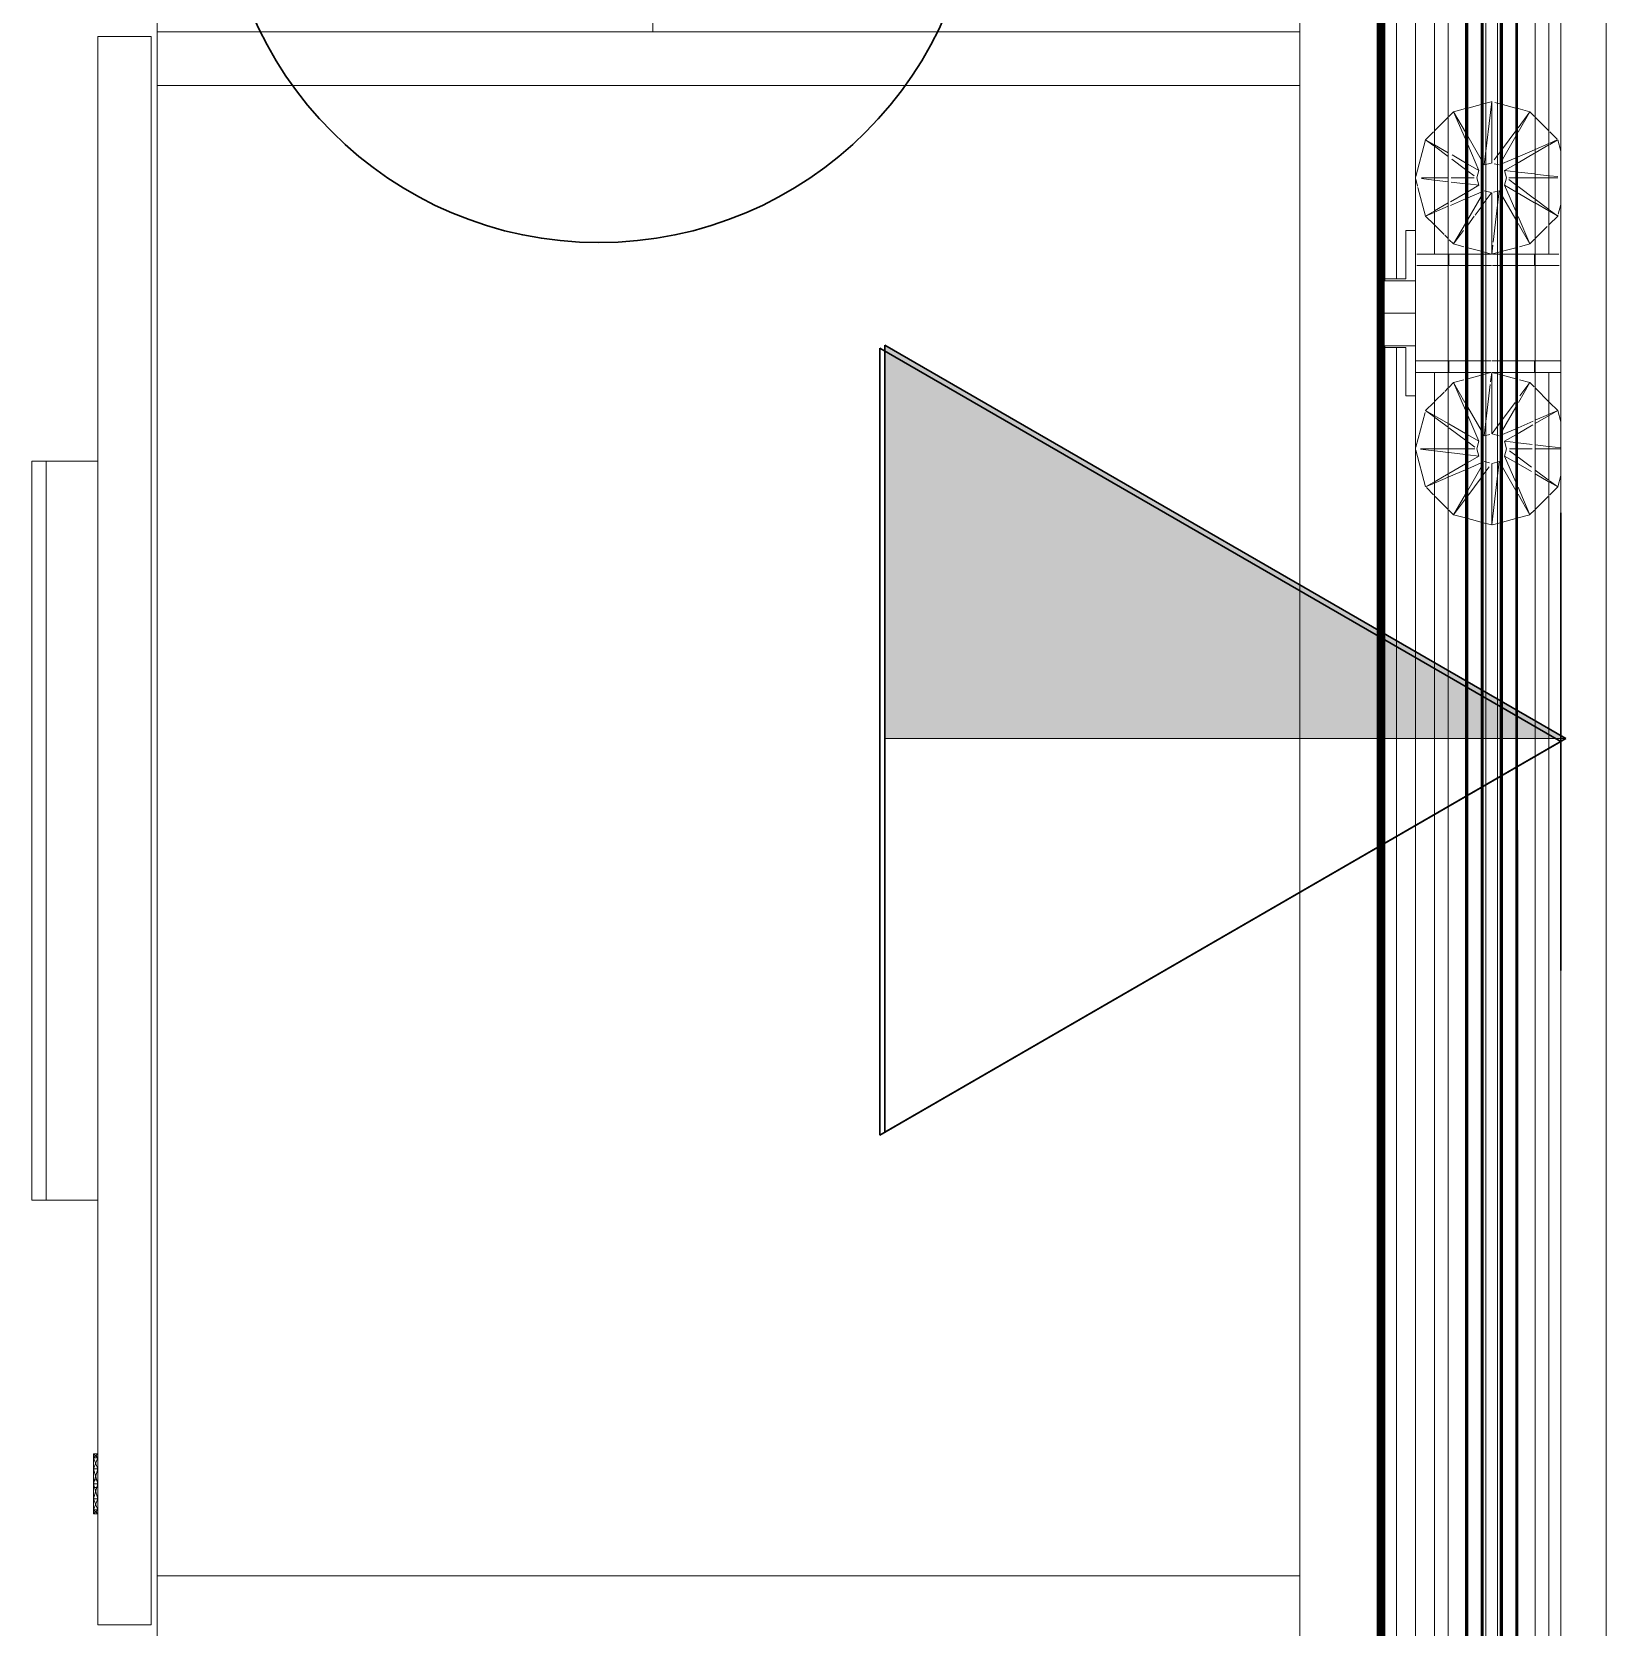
# Model space of a CAD drawing. Header units: inches. Extents: x 0 to 1536, y 72 to 1354.
# Drawn here: x 695.28 to 715.92, y 113.39 to 134.3 of the extents above; entities that cross this region are included whole.
import ezdxf

# ---------------------------------------------------------------- set-up
doc = ezdxf.new("R2010")
doc.units = ezdxf.units.IN
doc.header["$MEASUREMENT"] = 0
for name, color, linetype, lineweight in [('A-ANNO-NOTE', 131, 'Continuous', 9), ('A-WALL-PATT', 111, 'Continuous', 13), ('G-IMPT', 8, 'Continuous', 9), ('I-FURN-PNLS', 30, 'Continuous', 9), ('I-WALL', 2, 'Continuous', 13)]:
    doc.layers.add(name, color=color, linetype=linetype, lineweight=lineweight)

# ---------------------------------------------------------------- blocks, each defined once
blk = doc.blocks.new('WORKSTATION_1 - NCARB Leverage OPT A_dwg_3_KPWL4236-V49-Level XX  POWER _ SIGNAL')
at = {"layer": 'G-IMPT'}
for p, q in [((35.217, 0.858), (35.121, 0.762)), ((35.121, 0.762), (35.217, 0.858)), ((35.121, 0.762), (35.217, 0.858)), ((35.374, 0.906), (35.225, 0.866)), ((35.225, 0.866), (35.374, 0.906)), ((35.225, 0.866), (35.374, 0.906)), ((35.27, 0.761), (35.228, 0.858)), ((35.229, 0.858), (35.286, 0.761)), ((35.697, 0.758), (35.709, 0.866)), ((35.725, 0.866), (35.725, 0.757)), ((36.199, 0.873), (36.076, 0.906)), ((36.076, 0.906), (36.199, 0.873)), ((36.076, 0.906), (36.199, 0.873)), ((36.142, 0.754), (36.225, 0.866)), ((36.225, 0.866), (36.16, 0.754)), ((36.225, 0.866), (36.214, 0.869)), ((36.214, 0.869), (36.225, 0.866)), ((36.214, 0.869), (36.225, 0.866)), ((36.338, 0.753), (36.225, 0.866)), ((36.225, 0.866), (36.338, 0.753)), ((36.225, 0.866), (36.338, 0.753)), ((36.725, 0.75), (36.725, 0.881)), ((36.725, 0.75), (36.725, 0.881)), ((36.725, 0.75), (36.725, 0.881)), ((36.725, 0.75), (36.725, 0.881)), ((36.725, 0.881), (36.725, 0.75)), ((36.875, 0.883), (36.875, 0.57)), ((36.875, 0.57), (36.875, 0.883)), ((2.275, 0.75), (36.725, 0.75)), ((2.275, 0.75), (36.725, 0.75)), ((2.314, 0.75), (36.416, 0.75)), ((2.314, 0.75), (36.416, 0.75)), ((2.314, 0.75), (36.416, 0.75)), ((2.314, 0.75), (36.416, 0.75)), ((35.109, 0.75), (34.931, 0.572)), ((34.931, 0.572), (35.109, 0.75)), ((34.931, 0.572), (35.109, 0.75)), ((35.353, 0.57), (35.275, 0.75)), ((35.292, 0.75), (35.396, 0.57)), ((35.675, 0.57), (35.696, 0.75)), ((35.725, 0.75), (35.725, 0.57)), ((36.005, 0.57), (36.139, 0.75)), ((36.158, 0.75), (36.054, 0.57)), ((36.521, 0.57), (36.362, 0.729)), ((36.362, 0.729), (36.521, 0.57)), ((36.362, 0.729), (36.521, 0.57)), ((36.455, 0.75), (36.725, 0.75)), ((36.455, 0.75), (36.725, 0.75)), ((36.455, 0.75), (36.725, 0.75)), ((36.455, 0.75), (36.725, 0.75)), ((36.725, 0.75), (36.725, 0.729)), ((36.725, 0.75), (36.725, 0.57)), ((36.725, 0.57), (36.725, 0.729)), ((36.725, 0.729), (36.725, 0.57)), ((36.725, 0.729), (36.725, 0.57)), ((34.859, 0.5), (34.817, 0.345)), ((34.817, 0.345), (34.859, 0.5)), ((34.817, 0.345), (34.859, 0.5)), ((34.921, 0.563), (34.859, 0.5)), ((34.859, 0.5), (34.921, 0.563)), ((34.859, 0.5), (34.921, 0.563)), ((35.067, 0.345), (34.859, 0.5)), ((34.859, 0.5), (35.127, 0.345)), ((35.45, 0.345), (35.356, 0.563)), ((35.4, 0.563), (35.526, 0.345)), ((35.648, 0.345), (35.674, 0.563)), ((35.725, 0.563), (35.725, 0.345)), ((35.837, 0.345), (35.999, 0.563)), ((36.05, 0.563), (35.924, 0.345)), ((36.231, 0.345), (36.591, 0.5)), ((36.591, 0.5), (36.323, 0.345)), ((36.591, 0.5), (36.529, 0.563)), ((36.529, 0.563), (36.591, 0.5)), ((36.529, 0.563), (36.591, 0.5)), ((36.627, 0.365), (36.591, 0.5)), ((36.591, 0.5), (36.627, 0.365)), ((36.591, 0.5), (36.627, 0.365)), ((36.725, 0.345), (36.725, 0.563)), ((36.725, 0.563), (36.725, 0.345)), ((36.875, 0.563), (36.725, 0.563)), ((36.875, 0.563), (36.725, 0.563)), ((36.875, 0.563), (36.875, 0.345)), ((36.875, 0.563), (36.875, 0.345)), ((34.809, 0.315), (34.763, 0.14)), ((34.763, 0.14), (34.809, 0.315)), ((34.763, 0.14), (34.809, 0.315)), ((35.342, 0.14), (35.107, 0.315)), ((35.179, 0.315), (35.483, 0.14)), ((35.538, 0.14), (35.463, 0.315)), ((35.543, 0.315), (35.628, 0.169)), ((35.628, 0.169), (35.645, 0.315)), ((35.725, 0.315), (35.725, 0.223)), ((35.746, 0.223), (35.815, 0.315)), ((35.907, 0.315), (35.822, 0.169)), ((35.822, 0.169), (36.162, 0.315)), ((36.271, 0.315), (35.967, 0.14)), ((36.687, 0.14), (36.641, 0.315)), ((36.641, 0.315), (36.687, 0.14)), ((36.641, 0.315), (36.687, 0.14)), ((36.725, 0.14), (36.725, 0.315)), ((36.725, 0.315), (36.725, 0.14)), ((36.875, 0.315), (36.875, 0.14)), ((36.875, 0.315), (36.875, 0.14)), ((34.725, 0), (35.53, 0)), ((35.556, -0.097), (34.725, 0)), ((34.754, 0.11), (34.737, 0.043)), ((34.737, 0.043), (34.754, 0.11)), ((34.737, 0.043), (34.754, 0.11)), ((35.488, 0.032), (35.383, 0.11)), ((35.539, 0.031), (35.556, 0.097)), ((35.556, 0.097), (35.539, 0.031)), ((35.556, 0.097), (35.539, 0.031)), ((35.628, 0.169), (35.725, 0.195)), ((35.628, 0.169), (35.725, 0.195)), ((35.725, 0.195), (35.628, 0.169)), ((35.725, 0.195), (35.822, 0.169)), ((35.725, 0.195), (35.822, 0.169)), ((35.822, 0.169), (35.725, 0.195)), ((35.894, 0.097), (35.913, 0.025)), ((35.894, 0.097), (35.913, 0.025)), ((35.913, 0.025), (35.894, 0.097)), ((35.894, 0.097), (36.568, 0.018)), ((36.725, 0), (35.92, 0)), ((36.607, 0.014), (36.725, 0)), ((36.722, 0.012), (36.696, 0.11)), ((36.696, 0.11), (36.722, 0.012)), ((36.696, 0.11), (36.722, 0.012)), ((36.725, 0.012), (36.725, 0.11)), ((36.725, 0.11), (36.725, 0.012)), ((36.875, 0.11), (36.875, 0.01)), ((36.875, 0.11), (36.875, 0.01)), ((34.727, -0.008), (34.754, -0.11)), ((34.754, -0.11), (34.727, -0.008)), ((34.754, -0.11), (34.727, -0.008)), ((34.763, -0.14), (34.809, -0.315)), ((34.809, -0.315), (34.763, -0.14)), ((34.809, -0.315), (34.763, -0.14)), ((35.179, -0.315), (35.483, -0.14)), ((35.628, -0.169), (35.288, -0.315)), ((35.556, -0.097), (35.532, -0.006)), ((35.556, -0.097), (35.532, -0.006)), ((35.532, -0.006), (35.556, -0.097)), ((35.543, -0.315), (35.628, -0.169)), ((35.725, -0.195), (35.628, -0.169)), ((35.725, -0.195), (35.628, -0.169)), ((35.628, -0.169), (35.725, -0.195)), ((35.822, -0.169), (35.725, -0.195)), ((35.725, -0.195), (35.822, -0.169)), ((35.725, -0.195), (35.822, -0.169)), ((35.822, -0.169), (35.805, -0.315)), ((35.907, -0.315), (35.822, -0.169)), ((35.918, -0.005), (35.894, -0.097)), ((35.894, -0.097), (35.918, -0.005)), ((35.894, -0.097), (35.918, -0.005)), ((35.987, -0.315), (35.912, -0.14)), ((35.926, -0.005), (36.067, -0.11)), ((36.271, -0.315), (35.967, -0.14)), ((36.108, -0.14), (36.214, -0.219)), ((36.641, -0.315), (36.687, -0.14)), ((36.687, -0.14), (36.641, -0.315)), ((36.687, -0.14), (36.641, -0.315)), ((36.696, -0.11), (36.724, -0.002)), ((36.724, -0.002), (36.696, -0.11)), ((36.724, -0.002), (36.696, -0.11)), ((36.725, -0.11), (36.725, -0.002)), ((36.725, -0.002), (36.725, -0.11)), ((36.725, -0.315), (36.725, -0.14)), ((36.725, -0.14), (36.725, -0.315)), ((36.875, -0.002), (36.875, -0.11)), ((36.875, -0.002), (36.875, -0.11)), ((36.875, -0.14), (36.875, -0.315)), ((36.875, -0.14), (36.875, -0.315)), ((34.817, -0.345), (34.859, -0.5)), ((34.859, -0.5), (34.817, -0.345)), ((34.859, -0.5), (34.817, -0.345)), ((35.219, -0.345), (34.859, -0.5)), ((34.859, -0.5), (35.127, -0.345)), ((35.425, -0.52), (35.526, -0.345)), ((35.613, -0.345), (35.481, -0.522)), ((35.697, -0.232), (35.635, -0.315)), ((35.725, -0.315), (35.725, -0.232)), ((35.725, -0.53), (35.725, -0.345)), ((35.802, -0.345), (35.78, -0.532)), ((36.037, -0.54), (35.924, -0.345)), ((36.085, -0.542), (36, -0.345)), ((36.229, -0.231), (36.343, -0.315)), ((36.591, -0.5), (36.323, -0.345)), ((36.416, -0.37), (36.591, -0.5)), ((36.591, -0.5), (36.627, -0.365)), ((36.627, -0.365), (36.591, -0.5)), ((36.627, -0.365), (36.591, -0.5)), ((36.725, -0.562), (36.725, -0.345)), ((36.725, -0.345), (36.725, -0.562)), ((36.875, -0.345), (36.875, -0.562)), ((36.875, -0.345), (36.875, -0.562)), ((34.921, -0.562), (34.861, -0.502)), ((34.921, -0.562), (34.861, -0.502)), ((34.921, -0.562), (34.861, -0.502)), ((35.109, -0.75), (34.931, -0.572)), ((35.109, -0.75), (34.931, -0.572)), ((35.109, -0.75), (34.931, -0.572)), ((35.292, -0.75), (35.396, -0.57)), ((35.445, -0.57), (35.311, -0.75)), ((35.725, -0.75), (35.725, -0.57)), ((35.775, -0.57), (35.754, -0.75)), ((36.158, -0.75), (36.054, -0.57)), ((36.175, -0.75), (36.097, -0.57)), ((36.341, -0.75), (36.468, -0.624)), ((36.341, -0.75), (36.468, -0.624)), ((36.468, -0.624), (36.341, -0.75)), ((36.476, -0.615), (36.521, -0.57)), ((36.476, -0.615), (36.521, -0.57)), ((36.521, -0.57), (36.476, -0.615)), ((36.535, -0.556), (36.591, -0.5)), ((36.535, -0.556), (36.591, -0.5)), ((36.591, -0.5), (36.535, -0.556)), ((36.875, -0.562), (36.725, -0.562)), ((36.875, -0.562), (36.725, -0.562)), ((36.725, -0.75), (36.725, -0.57)), ((36.725, -0.57), (36.725, -0.75)), ((36.725, -0.75), (36.725, -0.57)), ((36.725, -0.75), (36.725, -0.57)), ((36.875, -0.57), (36.875, -0.983)), ((36.875, -0.983), (36.875, -0.57)), ((2.275, -0.75), (36.725, -0.75)), ((2.275, -0.75), (36.725, -0.75)), ((2.583, -0.75), (36.686, -0.75)), ((2.583, -0.75), (36.686, -0.75)), ((2.583, -0.75), (36.686, -0.75)), ((2.583, -0.75), (36.686, -0.75)), ((2.583, -0.75), (36.686, -0.75)), ((2.583, -0.75), (36.686, -0.75)), ((35.225, -0.866), (35.121, -0.762)), ((35.225, -0.866), (35.121, -0.762)), ((35.225, -0.866), (35.121, -0.762)), ((35.304, -0.76), (35.225, -0.866)), ((35.225, -0.866), (35.286, -0.761)), ((35.725, -0.919), (35.725, -0.757)), ((35.753, -0.757), (35.734, -0.919)), ((36.225, -0.866), (36.16, -0.754)), ((36.225, -0.866), (36.177, -0.754)), ((36.225, -0.866), (36.338, -0.753)), ((36.225, -0.866), (36.338, -0.753)), ((36.338, -0.753), (36.225, -0.866)), ((36.725, -0.981), (36.725, -0.75)), ((36.725, -0.75), (36.725, -0.981)), ((36.725, -0.981), (36.725, -0.75)), ((36.725, -0.75), (36.725, -0.981)), ((36.725, -0.75), (36.725, -0.981)), ((36.725, -0.75), (36.725, -0.981)), ((36.416, -1), (2.583, -1)), ((2.583, -1), (36.416, -1)), ((2.583, -1), (36.416, -1)), ((2.583, -1), (36.416, -1)), ((2.583, -1), (36.416, -1)), ((36.416, -1), (2.583, -1)), ((35.225, -0.866), (35.706, -0.995)), ((35.706, -0.995), (35.225, -0.866)), ((35.706, -0.995), (35.225, -0.866)), ((35.743, -0.995), (35.834, -0.971)), ((35.834, -0.971), (35.743, -0.995)), ((35.834, -0.971), (35.743, -0.995)), ((35.85, -0.967), (36.225, -0.866)), ((36.225, -0.866), (35.85, -0.967)), ((36.225, -0.866), (35.85, -0.967)), ((36.416, -1), (36.725, -1)), ((36.725, -1), (36.416, -1)), ((36.416, -1), (36.725, -1)), ((36.416, -1), (36.725, -1)), ((36.416, -1), (36.725, -1)), ((36.725, -1), (36.416, -1)), ((36.416, -1.125), (36.416, -1)), ((36.416, -1.007), (36.416, -1.125)), ((37.075, -1), (36.875, -1)), ((37.5, -1), (36.875, -1)), ((37.5, -1), (37.075, -1)), ((37.5, -1.41), (37.5, -1)), ((37.5, -1.41), (37.5, -1)), ((37.05, -1.25), (27.386, -1.25)), ((37.05, -1.25), (27.386, -1.25)), ((36.416, -1.125), (37.05, -1.125)), ((36.416, -1.125), (37.05, -1.125)), ((37.05, -1.25), (37.05, -1.125)), ((37.05, -1.125), (37.05, -1.4)), ((37.05, -1.25), (37.05, -1.4)), ((37.05, -1.5), (37.5, -1.5)), ((37.05, -1.5), (37.5, -1.5))]:
    blk.add_line(p, q, dxfattribs=at)
blk = doc.blocks.new('WORKSTATION_1 - NCARB Leverage OPT A_dwg_3_KECS22436-V50-Level XX  POWER _ SIGNAL')
at = {"layer": 'G-IMPT'}
for p, q in [((2.583, -1), (36.416, -1)), ((27.386, -1), (36.416, -1)), ((36.416, -1), (36.725, -1)), ((36.416, -1), (36.725, -1)), ((36.725, -1), (36.875, -1)), ((36.725, -1), (36.875, -1)), ((36.875, -1), (37.075, -1)), ((36.875, -1), (37.075, -1)), ((37.075, -1.118), (37.075, -1)), ((37.075, -1.118), (37.075, -1)), ((37.075, -1.4), (37.075, -1.146)), ((37.075, -1.4), (37.075, -1.146)), ((1.95, -1.4), (37.05, -1.4)), ((1.95, -1.437), (37.05, -1.437)), ((1.974, -1.471), (37.05, -1.437)), ((11.472, -1.41), (37.05, -1.437)), ((27.386, -1.41), (37.05, -1.4)), ((27.386, -1.437), (37.05, -1.437)), ((27.386, -1.461), (37.026, -1.471)), ((37.068, -1.437), (37.046, -1.471)), ((37.068, -1.437), (37.046, -1.471)), ((37.068, -1.437), (37.046, -1.471)), ((37.075, -1.4), (37.068, -1.437)), ((37.075, -1.4), (37.068, -1.437)), ((37.075, -1.4), (37.068, -1.437)), ((1.974, -1.471), (37.026, -1.471)), ((2.013, -1.493), (37.026, -1.471)), ((2.013, -1.493), (36.987, -1.493)), ((2.013, -1.493), (36.973, -1.5)), ((2.025, -1.5), (36.975, -1.5)), ((27.386, -1.471), (37.026, -1.471)), ((27.386, -1.487), (36.987, -1.493)), ((27.386, -1.493), (36.987, -1.493)), ((27.386, -1.495), (36.987, -1.493)), ((27.824, -1.5), (36.975, -1.5)), ((37.012, -1.493), (36.975, -1.5)), ((37.012, -1.493), (36.975, -1.5)), ((37.012, -1.493), (36.975, -1.5)), ((37.046, -1.471), (37.012, -1.493)), ((37.046, -1.471), (37.012, -1.493)), ((37.046, -1.471), (37.012, -1.493))]:
    blk.add_line(p, q, dxfattribs=at)
blk = doc.blocks.new('WORKSTATION_1 - NCARB Leverage OPT A_dwg_3_KESS1236-V37-Level XX  POWER _ SIGNAL')
at = {"layer": 'G-IMPT'}
for p, q in [((37.075, -1), (1.925, -1)), ((2.584, -1), (36.417, -1)), ((36.417, -1), (36.725, -1)), ((36.725, -1), (36.875, -1)), ((36.875, -1), (37.075, -1)), ((37.075, -1), (37.075, -1.118)), ((37.075, -1.4), (37.075, -1)), ((37.075, -1.146), (37.075, -1.4)), ((37.05, -1.437), (1.925, -1.4)), ((37.075, -1.4), (1.925, -1.4)), ((37.05, -1.437), (1.95, -1.437)), ((37.05, -1.437), (1.954, -1.471)), ((37.062, -1.45), (37.025, -1.487)), ((37.062, -1.45), (37.046, -1.471)), ((37.062, -1.45), (37.068, -1.437)), ((37.075, -1.4), (37.068, -1.437)), ((37.068, -1.437), (37.075, -1.4)), ((37.046, -1.471), (1.954, -1.471)), ((37.046, -1.471), (1.988, -1.493)), ((37.012, -1.493), (1.988, -1.493)), ((36.975, -1.5), (1.988, -1.493)), ((2.025, -1.5), (36.975, -1.5)), ((36.975, -1.5), (2.025, -1.5)), ((36.975, -1.5), (37.012, -1.493)), ((36.975, -1.5), (37.012, -1.493)), ((37.025, -1.487), (37.012, -1.493)), ((37.025, -1.487), (37.046, -1.471))]:
    blk.add_line(p, q, dxfattribs=at)
blk = doc.blocks.new('WORKSTATION_1 - NCARB Leverage OPT A_dwg_3_42PP AA36_000000-V51-Level XX  POWER _ SIGNAL')
for name in ['WORKSTATION_1 - NCARB Leverage OPT A_dwg_3_KPWL4236-V49-Level XX  POWER _ SIGNAL', 'WORKSTATION_1 - NCARB Leverage OPT A_dwg_3_KECS22436-V50-Level XX  POWER _ SIGNAL', 'WORKSTATION_1 - NCARB Leverage OPT A_dwg_3_KESS1236-V37-Level XX  POWER _ SIGNAL']:
    blk.add_blockref(name, (0, 0))
blk = doc.blocks.new('WORKSTATION_1 - NCARB Leverage OPT A_dwg_3_KPWL4236-V52-Level XX  POWER _ SIGNAL')
at = {"layer": 'G-IMPT'}
for p, q in [((2.125, 0.902), (2.125, 0.57)), ((2.125, 0.902), (2.125, 0.57)), ((2.275, 0.905), (2.275, 0.75)), ((2.275, 0.75), (2.275, 0.905)), ((2.275, 0.75), (2.275, 0.905)), ((2.275, 0.75), (2.275, 0.905)), ((2.275, 0.75), (2.275, 0.905)), ((2.275, 0.75), (2.275, 0.905)), ((2.775, 0.866), (2.668, 0.759)), ((2.668, 0.759), (2.775, 0.866)), ((2.668, 0.759), (2.775, 0.866)), ((2.924, 0.906), (2.775, 0.866)), ((2.775, 0.866), (2.924, 0.906)), ((2.775, 0.866), (2.924, 0.906)), ((2.775, 0.866), (2.84, 0.754)), ((2.823, 0.754), (2.775, 0.866)), ((3.247, 0.757), (3.264, 0.906)), ((3.275, 0.906), (3.275, 0.757)), ((3.775, 0.866), (3.626, 0.906)), ((3.626, 0.906), (3.775, 0.866)), ((3.626, 0.906), (3.775, 0.866)), ((3.696, 0.76), (3.775, 0.866)), ((3.775, 0.866), (3.714, 0.76)), ((3.879, 0.762), (3.775, 0.866)), ((3.775, 0.866), (3.879, 0.762)), ((3.775, 0.866), (3.879, 0.762)), ((2.275, 0.75), (2.275, 0.729)), ((2.275, 0.75), (36.725, 0.75)), ((2.275, 0.75), (2.275, 0.57)), ((2.275, 0.75), (36.725, 0.75)), ((2.275, 0.729), (2.275, 0.57)), ((2.275, 0.57), (2.275, 0.729)), ((2.275, 0.729), (2.275, 0.57)), ((2.314, 0.75), (36.416, 0.75)), ((2.314, 0.75), (36.416, 0.75)), ((2.314, 0.75), (36.416, 0.75)), ((2.314, 0.75), (36.416, 0.75)), ((2.668, 0.759), (2.479, 0.57)), ((2.479, 0.57), (2.668, 0.759)), ((2.479, 0.57), (2.668, 0.759)), ((2.903, 0.57), (2.826, 0.747)), ((2.844, 0.747), (2.946, 0.57)), ((3.225, 0.57), (3.245, 0.745)), ((3.275, 0.745), (3.275, 0.57)), ((3.555, 0.57), (3.683, 0.742)), ((3.704, 0.742), (3.604, 0.57)), ((4.071, 0.57), (3.9, 0.741)), ((3.9, 0.741), (4.071, 0.57)), ((3.9, 0.741), (4.071, 0.57)), ((2.275, 0.563), (2.125, 0.563)), ((2.125, 0.563), (2.125, 0.345)), ((2.125, 0.345), (2.125, 0.563)), ((2.275, 0.563), (2.125, 0.563)), ((2.275, 0.563), (2.275, 0.345)), ((2.275, 0.345), (2.275, 0.563)), ((2.409, 0.5), (2.373, 0.365)), ((2.373, 0.365), (2.409, 0.5)), ((2.373, 0.365), (2.409, 0.5)), ((2.465, 0.556), (2.409, 0.5)), ((2.409, 0.5), (2.465, 0.556)), ((2.409, 0.5), (2.465, 0.556)), ((2.583, 0.37), (2.409, 0.5)), ((2.409, 0.5), (2.668, 0.351)), ((3, 0.345), (2.915, 0.542)), ((2.963, 0.54), (3.076, 0.345)), ((3.198, 0.345), (3.22, 0.532)), ((3.275, 0.53), (3.275, 0.345)), ((3.387, 0.345), (3.519, 0.522)), ((3.575, 0.52), (3.474, 0.345)), ((3.781, 0.345), (4.141, 0.5)), ((4.141, 0.5), (3.873, 0.345)), ((4.139, 0.502), (4.079, 0.563)), ((4.079, 0.563), (4.139, 0.502)), ((4.079, 0.563), (4.139, 0.502)), ((4.183, 0.345), (4.141, 0.5)), ((4.141, 0.5), (4.183, 0.345)), ((4.141, 0.5), (4.183, 0.345)), ((2.125, 0.315), (2.125, 0.14)), ((2.125, 0.14), (2.125, 0.315)), ((2.275, 0.315), (2.275, 0.14)), ((2.275, 0.14), (2.275, 0.315)), ((2.359, 0.315), (2.313, 0.14)), ((2.313, 0.14), (2.359, 0.315)), ((2.313, 0.14), (2.359, 0.315)), ((2.892, 0.14), (2.668, 0.307)), ((2.729, 0.315), (3.033, 0.14)), ((3.088, 0.14), (3.013, 0.315)), ((3.093, 0.315), (3.178, 0.169)), ((3.178, 0.169), (3.195, 0.315)), ((3.275, 0.315), (3.275, 0.232)), ((3.303, 0.232), (3.365, 0.315)), ((3.457, 0.315), (3.372, 0.169)), ((3.372, 0.169), (3.712, 0.315)), ((3.821, 0.315), (3.517, 0.14)), ((4.237, 0.14), (4.191, 0.315)), ((4.191, 0.315), (4.237, 0.14)), ((4.191, 0.315), (4.237, 0.14)), ((2.125, 0.11), (2.125, 0.002)), ((2.125, 0.002), (2.125, 0.11)), ((2.275, 0.11), (2.275, 0.002)), ((2.275, 0.002), (2.275, 0.11)), ((2.275, 0), (3.08, 0)), ((2.399, -0.015), (2.275, 0)), ((2.304, 0.11), (2.276, 0.002)), ((2.276, 0.002), (2.304, 0.11)), ((2.276, 0.002), (2.304, 0.11)), ((3.074, 0.005), (2.933, 0.11)), ((3.082, 0.005), (3.106, 0.097)), ((3.106, 0.097), (3.082, 0.005)), ((3.106, 0.097), (3.082, 0.005)), ((3.178, 0.169), (3.275, 0.195)), ((3.275, 0.195), (3.178, 0.169)), ((3.275, 0.195), (3.178, 0.169)), ((3.275, 0.195), (3.372, 0.169)), ((3.275, 0.195), (3.372, 0.169)), ((3.372, 0.169), (3.275, 0.195)), ((3.444, 0.097), (3.468, 0.006)), ((3.444, 0.097), (3.468, 0.006)), ((3.468, 0.006), (3.444, 0.097)), ((3.444, 0.097), (4.275, 0)), ((4.275, 0), (3.47, 0)), ((4.273, 0.009), (4.246, 0.11)), ((4.246, 0.11), (4.273, 0.009)), ((4.246, 0.11), (4.273, 0.009)), ((4.246, -0.11), (4.275, 0)), ((4.275, 0), (4.246, -0.11)), ((4.275, 0), (4.246, -0.11)), ((2.125, -0.01), (2.125, -0.11)), ((2.125, -0.11), (2.125, -0.01)), ((2.125, -0.14), (2.125, -0.315)), ((2.125, -0.315), (2.125, -0.14)), ((2.275, -0.013), (2.275, -0.11)), ((2.275, -0.11), (2.275, -0.013)), ((2.275, -0.14), (2.275, -0.315)), ((2.275, -0.315), (2.275, -0.14)), ((2.278, -0.013), (2.304, -0.11)), ((2.304, -0.11), (2.278, -0.013)), ((2.304, -0.11), (2.278, -0.013)), ((2.313, -0.14), (2.359, -0.315)), ((2.359, -0.315), (2.313, -0.14)), ((2.359, -0.315), (2.313, -0.14)), ((3.106, -0.097), (2.432, -0.018)), ((2.729, -0.315), (3.033, -0.14)), ((3.178, -0.169), (2.838, -0.315)), ((3.106, -0.097), (3.087, -0.025)), ((3.087, -0.025), (3.106, -0.097)), ((3.087, -0.025), (3.106, -0.097)), ((3.093, -0.315), (3.178, -0.169)), ((3.275, -0.195), (3.178, -0.169)), ((3.178, -0.169), (3.275, -0.195)), ((3.178, -0.169), (3.275, -0.195)), ((3.372, -0.169), (3.275, -0.195)), ((3.372, -0.169), (3.275, -0.195)), ((3.275, -0.195), (3.372, -0.169)), ((3.372, -0.169), (3.355, -0.315)), ((3.457, -0.315), (3.372, -0.169)), ((3.461, -0.031), (3.444, -0.097)), ((3.461, -0.031), (3.444, -0.097)), ((3.444, -0.097), (3.461, -0.031)), ((3.537, -0.315), (3.462, -0.14)), ((3.513, -0.032), (3.617, -0.11)), ((3.821, -0.315), (3.517, -0.14)), ((3.658, -0.14), (3.893, -0.315)), ((4.191, -0.315), (4.237, -0.14)), ((4.237, -0.14), (4.191, -0.315)), ((4.237, -0.14), (4.191, -0.315)), ((2.125, -0.345), (2.125, -0.562)), ((2.125, -0.562), (2.125, -0.345)), ((2.275, -0.345), (2.275, -0.562)), ((2.275, -0.562), (2.275, -0.345)), ((2.373, -0.365), (2.409, -0.5)), ((2.409, -0.5), (2.373, -0.365)), ((2.409, -0.5), (2.373, -0.365)), ((2.769, -0.345), (2.409, -0.5)), ((2.409, -0.5), (2.668, -0.351)), ((2.95, -0.562), (3.076, -0.345)), ((3.163, -0.345), (3.001, -0.562)), ((3.254, -0.223), (3.185, -0.315)), ((3.275, -0.315), (3.275, -0.223)), ((3.275, -0.562), (3.275, -0.345)), ((3.352, -0.345), (3.326, -0.562)), ((3.6, -0.562), (3.474, -0.345)), ((3.644, -0.562), (3.55, -0.345)), ((4.141, -0.5), (3.873, -0.345)), ((3.933, -0.345), (4.141, -0.5)), ((4.141, -0.5), (4.183, -0.345)), ((4.183, -0.345), (4.141, -0.5)), ((4.183, -0.345), (4.141, -0.5)), ((2.275, -0.562), (2.125, -0.562)), ((2.275, -0.562), (2.125, -0.562)), ((2.125, -0.57), (2.125, -0.998)), ((2.125, -0.57), (2.125, -0.998)), ((2.275, -0.57), (2.275, -0.75)), ((2.275, -0.75), (2.275, -0.57)), ((2.275, -0.75), (2.275, -0.57)), ((2.275, -0.75), (2.275, -0.57)), ((2.471, -0.562), (2.409, -0.5)), ((2.471, -0.562), (2.409, -0.5)), ((2.471, -0.562), (2.409, -0.5)), ((2.524, -0.615), (2.479, -0.57)), ((2.524, -0.615), (2.479, -0.57)), ((2.524, -0.615), (2.479, -0.57)), ((2.657, -0.748), (2.532, -0.624)), ((2.657, -0.748), (2.532, -0.624)), ((2.657, -0.748), (2.532, -0.624)), ((2.844, -0.747), (2.946, -0.57)), ((2.995, -0.57), (2.864, -0.747)), ((3.275, -0.745), (3.275, -0.57)), ((3.325, -0.57), (3.305, -0.744)), ((3.704, -0.742), (3.604, -0.57)), ((3.722, -0.742), (3.647, -0.57)), ((3.9, -0.741), (4.071, -0.57)), ((3.9, -0.741), (4.071, -0.57)), ((4.071, -0.57), (3.9, -0.741)), ((4.079, -0.562), (4.141, -0.5)), ((4.079, -0.562), (4.141, -0.5)), ((4.141, -0.5), (4.079, -0.562)), ((2.275, -0.75), (2.545, -0.75)), ((2.275, -0.75), (2.275, -0.999)), ((2.275, -0.75), (2.275, -0.999)), ((2.275, -0.75), (2.545, -0.75)), ((2.275, -0.75), (2.545, -0.75)), ((2.275, -0.999), (2.275, -0.75)), ((2.275, -0.999), (2.275, -0.75)), ((2.275, -0.75), (2.545, -0.75)), ((2.275, -0.999), (2.275, -0.75)), ((2.275, -0.999), (2.275, -0.75)), ((2.275, -0.75), (36.725, -0.75)), ((2.275, -0.75), (36.725, -0.75)), ((2.275, -0.75), (2.545, -0.75)), ((2.275, -0.75), (2.545, -0.75)), ((2.583, -0.75), (36.686, -0.75)), ((2.583, -0.75), (36.686, -0.75)), ((2.583, -0.75), (36.686, -0.75)), ((2.583, -0.75), (36.686, -0.75)), ((2.583, -0.75), (36.686, -0.75)), ((2.583, -0.75), (36.686, -0.75)), ((2.775, -0.866), (2.668, -0.759)), ((2.775, -0.866), (2.668, -0.759)), ((2.775, -0.866), (2.668, -0.759)), ((2.775, -0.866), (2.84, -0.754)), ((2.858, -0.754), (2.775, -0.866)), ((3.275, -0.934), (3.275, -0.757)), ((3.303, -0.758), (3.283, -0.933)), ((3.77, -0.858), (3.714, -0.761)), ((3.771, -0.858), (3.73, -0.761)), ((3.784, -0.857), (3.879, -0.762)), ((3.784, -0.857), (3.879, -0.762)), ((3.879, -0.762), (3.784, -0.857)), ((1.5, -1), (1.5, -1.41)), ((1.925, -1), (1.5, -1)), ((1.5, -1), (1.5, -1.41)), ((2.125, -1), (1.5, -1)), ((2.125, -1), (1.925, -1)), ((2.583, -1), (2.275, -1)), ((2.275, -1), (2.583, -1)), ((2.275, -1), (2.583, -1)), ((2.583, -1), (2.275, -1)), ((2.275, -1), (2.583, -1)), ((2.583, -1), (2.275, -1)), ((36.416, -1), (2.583, -1)), ((2.583, -1), (36.416, -1)), ((2.583, -1), (36.416, -1)), ((2.583, -1), (36.416, -1)), ((2.583, -1), (36.416, -1)), ((36.416, -1), (2.583, -1)), ((2.583, -1.003), (2.583, -1.125)), ((2.583, -1.125), (2.583, -1.003)), ((2.799, -0.872), (3.257, -0.995)), ((3.257, -0.995), (2.799, -0.872)), ((3.257, -0.995), (2.799, -0.872)), ((3.294, -0.995), (3.775, -0.866)), ((3.775, -0.866), (3.294, -0.995)), ((3.775, -0.866), (3.294, -0.995)), ((2.583, -1.125), (1.95, -1.125)), ((1.95, -1.25), (1.95, -1.125)), ((1.95, -1.125), (2.583, -1.125)), ((1.95, -1.125), (1.95, -1.4)), ((1.95, -1.25), (1.95, -1.4)), ((37.024, -1.25), (1.95, -1.25)), ((37.05, -1.25), (1.95, -1.25)), ((1.95, -1.5), (1.5, -1.5)), ((1.95, -1.5), (1.5, -1.5))]:
    blk.add_line(p, q, dxfattribs=at)
blk = doc.blocks.new('WORKSTATION_1 - NCARB Leverage OPT A_dwg_3_KESS2436-7491116-Level XX  POWER _ SIGNAL')
at = {"layer": 'G-IMPT'}
for p, q in [((2.125, -1), (1.925, -1)), ((1.925, -1.118), (1.925, -1)), ((1.925, -1), (2.125, -1)), ((1.925, -1.118), (1.925, -1)), ((2.275, -1), (2.125, -1)), ((2.125, -1), (2.275, -1)), ((2.583, -1), (2.275, -1)), ((2.275, -1), (2.583, -1)), ((36.416, -1), (2.583, -1)), ((2.583, -1), (36.416, -1)), ((1.925, -1.4), (1.925, -1.146)), ((1.925, -1.4), (1.925, -1.146)), ((1.925, -1.4), (1.932, -1.437)), ((1.925, -1.4), (1.932, -1.437)), ((1.932, -1.437), (1.925, -1.4)), ((1.932, -1.437), (1.954, -1.471)), ((1.932, -1.437), (1.954, -1.471)), ((1.932, -1.437), (1.954, -1.471)), ((37.024, -1.4), (1.95, -1.4)), ((37.024, -1.4), (1.95, -1.437)), ((1.95, -1.4), (11.472, -1.41)), ((37.024, -1.4), (1.95, -1.4)), ((37.024, -1.437), (1.95, -1.437)), ((37.024, -1.437), (1.95, -1.437)), ((37.024, -1.471), (1.95, -1.437)), ((37.024, -1.437), (2.69, -1.47)), ((11.472, -1.41), (37.024, -1.437)), ((1.954, -1.471), (1.988, -1.493)), ((1.954, -1.471), (1.988, -1.493)), ((1.954, -1.471), (1.988, -1.493)), ((2.668, -1.47), (1.974, -1.471)), ((37.046, -1.471), (1.974, -1.471)), ((1.974, -1.471), (37.024, -1.471)), ((36.987, -1.493), (1.974, -1.471)), ((2.025, -1.5), (1.988, -1.493)), ((1.988, -1.493), (2.025, -1.5)), ((2.025, -1.5), (1.988, -1.493)), ((14.549, -1.485), (2.013, -1.493)), ((36.987, -1.493), (2.013, -1.493)), ((2.013, -1.493), (36.987, -1.493)), ((2.013, -1.493), (36.975, -1.5)), ((36.975, -1.5), (2.025, -1.5)), ((36.975, -1.5), (2.025, -1.5)), ((36.987, -1.493), (2.027, -1.5)), ((37.024, -1.471), (14.582, -1.485))]:
    blk.add_line(p, q, dxfattribs=at)
blk = doc.blocks.new('WORKSTATION_1 - NCARB Leverage OPT A_dwg_3_KESS1236-V39-Level XX  POWER _ SIGNAL')
at = {"layer": 'G-IMPT'}
for p, q in [((1.925, -1), (1.925, -1.118)), ((1.925, -1), (2.125, -1)), ((37.075, -1), (1.925, -1)), ((1.925, -1), (1.925, -1.4)), ((2.125, -1), (2.275, -1)), ((2.275, -1), (2.583, -1)), ((2.583, -1), (36.416, -1)), ((1.925, -1.146), (1.925, -1.4)), ((1.925, -1.4), (1.932, -1.437)), ((1.925, -1.4), (1.932, -1.437)), ((37.068, -1.437), (1.925, -1.4)), ((37.075, -1.4), (1.925, -1.4)), ((1.938, -1.45), (1.932, -1.437)), ((1.932, -1.437), (1.954, -1.471)), ((1.938, -1.45), (1.954, -1.471)), ((1.938, -1.45), (1.975, -1.487)), ((37.024, -1.437), (1.95, -1.437)), ((37.068, -1.437), (2.69, -1.47)), ((2.668, -1.47), (1.954, -1.471)), ((1.975, -1.487), (1.954, -1.471)), ((37.024, -1.471), (1.954, -1.471)), ((1.954, -1.471), (1.988, -1.493)), ((1.975, -1.487), (1.988, -1.493)), ((14.549, -1.485), (1.988, -1.493)), ((2.025, -1.5), (1.988, -1.493)), ((1.988, -1.493), (2.025, -1.5)), ((37.012, -1.493), (1.988, -1.493)), ((36.975, -1.5), (1.988, -1.493)), ((2.025, -1.5), (36.975, -1.5)), ((36.975, -1.5), (2.025, -1.5)), ((37.046, -1.471), (14.582, -1.485))]:
    blk.add_line(p, q, dxfattribs=at)
blk = doc.blocks.new('WORKSTATION_1 - NCARB Leverage OPT A_dwg_3_42NN AA36_000000-V53-Level XX  POWER _ SIGNAL')
for name in ['WORKSTATION_1 - NCARB Leverage OPT A_dwg_3_KPWL4236-V52-Level XX  POWER _ SIGNAL', 'WORKSTATION_1 - NCARB Leverage OPT A_dwg_3_KESS2436-7491116-Level XX  POWER _ SIGNAL', 'WORKSTATION_1 - NCARB Leverage OPT A_dwg_3_KESS1236-V39-Level XX  POWER _ SIGNAL']:
    blk.add_blockref(name, (0, 0))
blk = doc.blocks.new('WORKSTATION_1 - NCARB Leverage OPT A_dwg_3_KPGAS0972-V55-Level XX  POWER _ SIGNAL')
at = {"layer": 'G-IMPT'}
for p, q in [((73.459, 0.57), (1.735, 0.57)), ((73.459, 0.57), (1.735, 0.57)), ((73.459, 0.315), (1.5, 0.328)), ((73.459, 0.315), (1.5, 0.315)), ((73.459, 0.33), (1.733, 0.33)), ((73.459, 0.332), (1.734, 0.345)), ((73.459, 0.33), (1.734, 0.332)), ((1.734, 0.332), (73.459, 0.332)), ((73.459, 0.132), (1.5, 0.14)), ((1.5, 0.14), (73.459, 0.14)), ((1.5, 0.132), (73.459, 0.132)), ((73.459, 0.125), (1.5, 0.132)), ((1.5, 0.125), (73.459, 0.125)), ((1.5, 0.125), (73.459, 0.125)), ((73.459, 0.123), (1.742, 0.125)), ((1.742, 0.123), (73.459, 0.123)), ((73.459, 0.11), (1.742, 0.123)), ((73.459, 0.11), (1.742, 0.11)), ((1.5, -0.127), (73.459, -0.127)), ((73.459, -0.14), (1.5, -0.127)), ((73.459, -0.14), (1.5, -0.14)), ((73.459, -0.117), (1.742, -0.11)), ((1.742, -0.117), (73.459, -0.117)), ((73.459, -0.125), (1.742, -0.118)), ((1.742, -0.125), (73.459, -0.125)), ((73.459, -0.322), (1.5, -0.315)), ((1.5, -0.315), (73.459, -0.315)), ((73.459, -0.33), (1.5, -0.322)), ((1.5, -0.322), (73.459, -0.322)), ((73.459, -0.33), (1.5, -0.33)), ((73.459, -0.345), (1.742, -0.332)), ((1.742, -0.332), (73.459, -0.332)), ((73.459, -0.345), (1.742, -0.345)), ((73.459, -0.57), (1.742, -0.57)), ((73.459, -0.57), (1.742, -0.57)), ((1.5, -1.44), (73.459, -1.44)), ((1.5, -1.44), (73.459, -1.44)), ((73.459, -1.44), (1.5, -1.444)), ((73.459, -1.444), (1.5, -1.455)), ((1.5, -1.444), (73.459, -1.444)), ((73.459, -1.455), (1.5, -1.47)), ((1.5, -1.455), (73.459, -1.455)), ((73.459, -1.41), (1.742, -1.425)), ((73.459, -1.41), (1.742, -1.41)), ((1.742, -1.425), (73.459, -1.425)), ((73.459, -1.436), (1.742, -1.44)), ((73.459, -1.47), (1.742, -1.44)), ((1.742, -1.44), (73.459, -1.44)), ((1.764, -1.436), (73.459, -1.436)), ((73.459, -1.425), (1.767, -1.436)), ((1.5, -1.47), (73.459, -1.47)), ((73.459, -1.47), (1.5, -1.485)), ((73.459, -1.492), (1.5, -1.47)), ((1.5, -1.47), (73.459, -1.47)), ((73.459, -1.485), (1.5, -1.496)), ((1.5, -1.485), (73.459, -1.485)), ((73.459, -1.5), (1.5, -1.492)), ((1.5, -1.492), (73.459, -1.492)), ((73.459, -1.496), (1.5, -1.5)), ((1.5, -1.496), (73.459, -1.496)), ((1.5, -1.5), (73.459, -1.5)), ((1.5, -1.5), (73.459, -1.5))]:
    blk.add_line(p, q, dxfattribs=at)
blk = doc.blocks.new('WORKSTATION_1 - NCARB Leverage OPT A_dwg_3_UGHS1672R-V56-Level XX  POWER _ SIGNAL')
at = {"layer": 'G-IMPT'}
for p, q in [((26.088, 16), (35.239, 16)), ((26.088, 16), (35.239, 16)), ((26.088, 16), (35.239, 16)), ((26.088, 16), (35.239, 16)), ((26.088, 16), (35.239, 16)), ((35.239, 16), (26.088, 16)), ((35.239, 16), (35.314, 16)), ((35.239, 16), (35.314, 16)), ((35.239, 16), (35.314, 16)), ((35.239, 16), (35.314, 16)), ((35.239, 16), (35.314, 16)), ((35.314, 16), (35.239, 16)), ((35.314, 16), (36.214, 16)), ((35.314, 16), (36.214, 16)), ((35.314, 16), (36.214, 16)), ((35.314, 16), (36.214, 16)), ((35.314, 16), (36.214, 16)), ((36.214, 16), (35.314, 16)), ((36.214, 16), (36.289, 16)), ((36.214, 16), (36.289, 16)), ((36.214, 16), (36.289, 16)), ((36.214, 16), (36.289, 16)), ((36.214, 16), (36.289, 16)), ((36.289, 16), (36.214, 16)), ((36.289, 16), (71.181, 16)), ((36.289, 16), (71.181, 16)), ((36.289, 16), (71.181, 16)), ((36.289, 16), (71.181, 16)), ((36.289, 16), (71.239, 16)), ((71.239, 16), (36.289, 16)), ((26.088, 14.984), (32.076, 14.984)), ((26.088, 14.984), (71.181, 14.984)), ((32.076, 14.984), (32.777, 14.984)), ((32.777, 14.984), (32.076, 14.984)), ((32.076, 0), (32.076, 14.984)), ((32.777, 14.984), (32.076, 14.984)), ((32.076, 0), (32.076, 14.984)), ((32.777, 14.984), (52.316, 14.984)), ((32.777, 0), (32.777, 14.984)), ((32.777, 0), (32.777, 14.984)), ((52.316, 14.984), (53.017, 14.984)), ((53.017, 14.984), (52.316, 14.984)), ((52.316, 0), (52.316, 14.984)), ((53.017, 14.984), (52.316, 14.984)), ((52.316, 0), (52.316, 14.984)), ((26.088, 6.5), (32.076, 6.5)), ((26.088, 6.5), (32.076, 6.5)), ((32.076, 0), (32.076, 6.5)), ((32.076, 0), (32.076, 6.5)), ((26.088, 0), (71.882, 0)), ((26.088, 0), (71.882, 0)), ((32.777, 0), (32.076, 0)), ((32.777, 0), (32.076, 0)), ((32.777, 0), (32.076, 0)), ((32.777, 0), (32.076, 0)), ((52.316, 0), (32.777, 0)), ((52.316, 0), (32.777, 0)), ((53.017, 0), (52.316, 0)), ((53.017, 0), (52.316, 0)), ((53.017, 0), (52.316, 0)), ((53.017, 0), (52.316, 0)), ((32.135, -0.079), (32.135, -0.78)), ((52.958, -0.079), (32.135, -0.079)), ((32.135, -0.079), (32.135, -0.78)), ((52.958, -0.079), (32.135, -0.079)), ((52.958, -0.079), (32.135, -0.079)), ((32.135, -0.079), (32.135, -0.78)), ((52.958, -0.079), (32.135, -0.079)), ((32.135, -0.079), (32.135, -0.78)), ((52.958, -0.079), (52.958, -0.78)), ((52.958, -0.079), (52.958, -0.78)), ((52.958, -0.079), (52.958, -0.78)), ((52.958, -0.079), (52.958, -0.78)), ((37.704, -0.78), (32.135, -0.78)), ((37.704, -0.78), (32.135, -0.78)), ((37.704, -0.78), (32.135, -0.78)), ((52.958, -0.78), (32.135, -0.78)), ((47.389, -0.78), (37.704, -0.78)), ((47.389, -0.78), (37.704, -0.78)), ((47.389, -0.78), (37.704, -0.78)), ((37.704, -0.78), (47.389, -0.78)), ((37.704, -0.78), (47.389, -0.78)), ((37.704, -1.458), (37.704, -0.78)), ((37.704, -1.646), (37.704, -0.78)), ((37.704, -0.78), (47.389, -0.78)), ((37.704, -1.458), (37.704, -0.78)), ((37.704, -1.646), (37.704, -0.78)), ((37.704, -0.78), (47.389, -0.78)), ((50.766, -0.78), (47.389, -0.78)), ((50.766, -0.78), (47.389, -0.78)), ((50.766, -0.78), (47.389, -0.78)), ((47.389, -1.458), (47.389, -0.78)), ((47.389, -1.646), (47.389, -0.78)), ((47.389, -1.458), (47.389, -0.78)), ((47.389, -1.646), (47.389, -0.78)), ((50.766, -0.78), (50.714, -0.78)), ((50.714, -0.78), (50.766, -0.78)), ((50.714, -0.839), (50.714, -0.78)), ((50.766, -0.839), (50.714, -0.78)), ((50.714, -0.839), (50.766, -0.78)), ((51.448, -0.78), (50.766, -0.78)), ((51.448, -0.78), (50.766, -0.78)), ((51.448, -0.78), (50.766, -0.78)), ((50.766, -0.78), (50.91, -0.78)), ((50.91, -0.78), (50.766, -0.78)), ((50.91, -0.839), (50.766, -0.78)), ((50.766, -0.839), (50.766, -0.78)), ((50.766, -0.839), (50.91, -0.78)), ((50.766, -0.839), (50.766, -0.78)), ((50.91, -0.78), (51.107, -0.78)), ((51.107, -0.78), (50.91, -0.78)), ((50.91, -0.839), (50.91, -0.78)), ((51.107, -0.839), (50.91, -0.78)), ((50.91, -0.839), (51.107, -0.78)), ((50.91, -0.839), (50.91, -0.78)), ((51.156, -0.78), (51.058, -0.78)), ((51.156, -0.78), (51.058, -0.78)), ((51.058, -0.839), (51.058, -0.794)), ((51.058, -0.839), (51.058, -0.794)), ((51.107, -0.78), (51.304, -0.78)), ((51.304, -0.78), (51.107, -0.78)), ((51.107, -0.839), (51.107, -0.78)), ((51.304, -0.839), (51.107, -0.78)), ((51.107, -0.839), (51.304, -0.78)), ((51.107, -0.839), (51.107, -0.78)), ((51.156, -0.824), (51.156, -0.78)), ((51.156, -0.824), (51.156, -0.78)), ((51.448, -0.78), (51.304, -0.78)), ((51.448, -0.78), (51.304, -0.78)), ((51.304, -0.839), (51.304, -0.78)), ((51.448, -0.839), (51.304, -0.78)), ((51.304, -0.839), (51.448, -0.78)), ((51.304, -0.839), (51.304, -0.78)), ((52.958, -0.78), (51.448, -0.78)), ((52.958, -0.78), (51.448, -0.78)), ((52.958, -0.78), (51.448, -0.78)), ((51.448, -0.78), (51.501, -0.78)), ((51.501, -0.78), (51.448, -0.78)), ((51.448, -0.839), (51.448, -0.78)), ((51.448, -0.839), (51.501, -0.78)), ((51.448, -0.839), (51.448, -0.78)), ((51.501, -0.839), (51.448, -0.78)), ((51.501, -0.839), (51.501, -0.78)), ((50.766, -0.839), (50.714, -0.839)), ((50.714, -0.839), (50.766, -0.839)), ((50.91, -0.839), (50.766, -0.839)), ((50.766, -0.839), (50.91, -0.839)), ((51.107, -0.839), (50.91, -0.839)), ((50.91, -0.839), (51.107, -0.839)), ((51.156, -0.839), (51.058, -0.839)), ((51.156, -0.839), (51.058, -0.839)), ((51.304, -0.839), (51.107, -0.839)), ((51.107, -0.839), (51.304, -0.839)), ((51.448, -0.839), (51.304, -0.839)), ((51.448, -0.839), (51.304, -0.839)), ((51.448, -0.839), (51.501, -0.839)), ((51.501, -0.839), (51.448, -0.839)), ((37.704, -1.591), (37.704, -1.458)), ((37.704, -1.646), (37.704, -1.458)), ((37.704, -1.458), (47.389, -1.458)), ((37.704, -1.458), (47.389, -1.458)), ((47.389, -1.591), (47.389, -1.458)), ((47.389, -1.646), (47.389, -1.458)), ((37.704, -1.646), (37.704, -1.591)), ((37.704, -1.646), (47.389, -1.646)), ((37.704, -1.646), (47.389, -1.646)), ((47.389, -1.646), (47.389, -1.591))]:
    blk.add_line(p, q, dxfattribs=at)
blk = doc.blocks.new('WORKSTATION_1 - Layout - Option A-V57-Level XX  POWER _ SIGNAL')
at = {"layer": 'I-FURN-PNLS'}
for p, q in [((-1.5, -0.656), (-1.5, -72.656)), ((-0.332, -72.616), (-0.345, -0.656)), ((-0.33, -72.616), (-0.332, -0.656)), ((-0.33, -0.656), (-0.33, -72.616)), ((-0.315, -72.616), (-0.328, -0.656)), ((-0.315, -0.656), (-0.315, -72.616)), ((-0.315, -0.656), (-0.315, -72.616)), ((-0.132, -72.616), (-0.14, -0.656)), ((-0.132, -72.616), (-0.132, -0.656)), ((-0.132, -0.656), (-0.132, -72.616)), ((-0.132, -72.425), (-0.132, -0.656)), ((-0.125, -0.656), (-0.125, -72.616)), ((-0.125, -0.656), (-0.125, -72.616)), ((-0.123, -0.656), (-0.11, -72.616)), ((-0.118, -0.759), (-0.118, -72.512)), ((-0.11, -72.616), (-0.11, -0.656)), ((-0.078, -0.799), (-0.078, -72.472)), ((0.078, -72.472), (0.078, -0.799)), ((0.117, -72.616), (0.11, -0.656)), ((0.125, -72.616), (0.117, -0.656)), ((0.118, -0.759), (0.118, -72.521)), ((0.125, -0.656), (0.125, -72.616)), ((0.14, -72.616), (0.127, -0.656)), ((0.14, -0.656), (0.14, -72.616)), ((0.14, -72.616), (0.14, -0.656)), ((0.14, -0.656), (0.14, -72.425)), ((0.322, -72.616), (0.315, -0.656)), ((0.322, -72.616), (0.322, -0.656)), ((0.33, -72.616), (0.33, -0.656)), ((0.332, -72.616), (0.332, -0.656)), ((0.345, -0.656), (0.345, -72.616)), ((1.5, -72.615), (1.5, -0.655)), ((1.5, -72.656), (1.5, -0.656)), ((1.5, -1.198), (1.5, -36.09)), ((17.5, -20.063), (17.5, -19.362)), ((18.28, -19.421), (17.579, -19.421)), ((17.579, -19.421), (17.579, -40.244)), ((18.28, -20.931), (18.28, -19.421)), ((17.5, -39.602), (17.5, -20.063)), ((18.28, -21.613), (18.28, -20.931)), ((18.28, -24.99), (18.28, -21.613)), ((19.146, -24.99), (18.28, -24.99)), ((18.28, -24.99), (18.28, -34.675)), ((18.28, -34.675), (18.28, -24.99)), ((19.146, -34.675), (19.146, -24.99)), ((18.28, -34.675), (19.146, -34.675)), ((18.28, -40.244), (18.28, -34.675)), ((1.5, -36.09), (1.5, -36.165)), ((1.5, -36.165), (1.5, -37.065)), ((1.5, -37.065), (1.5, -37.14)), ((1.5, -37.14), (1.5, -46.291)), ((17.5, -40.303), (17.5, -39.602)), ((17.579, -40.244), (18.28, -40.244))]:
    blk.add_line(p, q, dxfattribs=at)
for name, p, rotation in [('WORKSTATION_1 - NCARB Leverage OPT A_dwg_3_42NN AA36_000000-V53-Level XX  POWER _ SIGNAL', (0, -38.115), 90.00000000000001), ('WORKSTATION_1 - NCARB Leverage OPT A_dwg_3_UGHS1672R-V56-Level XX  POWER _ SIGNAL', (17.5, -72.379), 89.99999999999999), ('WORKSTATION_1 - NCARB Leverage OPT A_dwg_3_KPGAS0972-V55-Level XX  POWER _ SIGNAL', (0, -74.115), 89.99999999999999), ('WORKSTATION_1 - NCARB Leverage OPT A_dwg_3_42PP AA36_000000-V51-Level XX  POWER _ SIGNAL', (0, -74.115), 90.00000000000001)]:
    blk.add_blockref(name, p, dxfattribs=dict(rotation=rotation))

msp = doc.modelspace()

# ---------------------------------------------------------------- hatches: boundary and pattern name
at = {"layer": 'A-ANNO-NOTE'}
msp.add_hatch(color=256, dxfattribs=at).paths.add_polyline_path([(706.466, 125.039), (715.398, 125.039), (706.466, 130.196), (706.466, 129.448)], flags=0)
at = {"layer": 'A-WALL-PATT', "lineweight": 9}
h = msp.add_hatch(dxfattribs=at)
h.set_pattern_fill('FP_1', color=256, style=0, pattern_type=2)
h.set_pattern_definition([(0, (0, 0), (30.72, 7.68), [1.267, -21.773, 1.267, -21.773, -122.88]), (0, (0, 0), (30.72, 7.68), [-46.08, 1.267, -44.813, 1.267, -21.773, -53.76]), (0, (0, 0), (30.72, 7.68), [-115.2, 1.267, -14.093, 1.267, -37.133]), (120, (11.52, 3.84), (-22.011075, 22.7643), [1.267, -21.773, 1.267, -21.773, -122.88]), (120, (11.52, 3.84), (-22.011075, 22.7643), [-46.08, 1.267, -44.813, 1.267, -21.773, -53.76]), (120, (11.52, 3.84), (-22.011075, 22.7643), [-115.2, 1.267, -14.093, 1.267, -37.133]), (240, (15.36, 19.2), (-8.708925, -30.4443), [1.267, -21.773, 1.267, -21.773, -122.88]), (240, (15.36, 19.2), (-8.708925, -30.4443), [-46.08, 1.267, -44.813, 1.267, -21.773, -53.76]), (240, (15.36, 19.2), (-8.708925, -30.4443), [-115.2, 1.267, -14.093, 1.267, -37.133])])
h.paths.add_polyline_path([(715.33, 94), (719.58, 94), (719.58, 94.625), (715.955, 94.625), (715.955, 216.35), (715.33, 216.35), (715.33, 166.656), (715.924, 166.656), (715.924, 94.656), (715.33, 94.625)], flags=0)

# ---------------------------------------------------------------- linework, layer by layer
at = {"layer": 'A-ANNO-NOTE', "lineweight": 30}
for p, q in [((715.33, 125), (706.398, 130.157)), ((706.398, 119.843), (706.398, 130.157)), ((715.398, 125.039), (706.466, 130.196)), ((706.466, 119.882), (706.466, 130.196)), ((715.33, 128), (715.33, 122)), ((715.33, 125), (706.398, 119.843)), ((715.398, 125.039), (706.466, 119.882))]:
    msp.add_line(p, q, dxfattribs=at)
at = {"layer": 'A-ANNO-NOTE'}
for p, q in [((715.398, 125.039), (706.466, 130.196)), ((706.466, 130.196), (706.466, 125.039)), ((706.466, 125.039), (715.398, 125.039))]:
    msp.add_line(p, q, dxfattribs=at)
at = {"layer": 'A-ANNO-NOTE', "lineweight": 30}
msp.add_circle((702.715, 136.492), 4.95, dxfattribs=at)
at = {"layer": 'I-WALL'}
msp.add_line((715.33, 221.225), (715.33, 94), dxfattribs=at)

# ---------------------------------------------------------------- block references
at = {"layer": 'I-FURN-PNLS', "rotation": 180}
msp.add_blockref('WORKSTATION_1 - Layout - Option A-V57-Level XX  POWER _ SIGNAL', (714.424, 94), dxfattribs=at)

doc.saveas('drawing.dxf')
